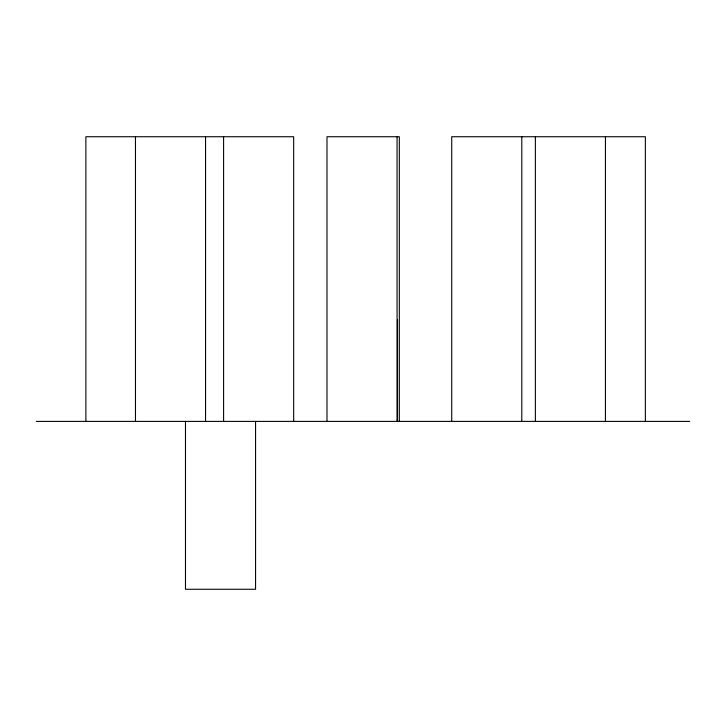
<?xml version="1.0" encoding="UTF-8"?>
<svg xmlns="http://www.w3.org/2000/svg" width="726" height="726" viewBox="0 0 726 726"><rect width="100%" height="100%" fill="white"/><g stroke="black" fill="none" stroke-linecap="round" stroke-linejoin="round"><path stroke-width="1.09" d="M36.3 421.398L689.7 421.398M645.36 421.398L645.36 136.733L451.717 136.733L451.717 421.398M605.439 136.733L605.439 421.398M535.371 136.733L535.371 421.398M521.794 136.733L521.794 421.398M399.327 421.398L399.327 136.733L326.999 136.733L326.999 421.398M397.494 319.912L397.494 421.398M397.068 136.733L397.068 421.398M293.667 421.398L293.667 136.733L85.877 136.733L85.877 421.398M255.561 421.398L255.561 589.267L185.484 589.267L185.484 421.398M223.59 136.733L223.59 421.398M205.549 136.733L205.549 421.398M135.472 136.733L135.472 421.398"/></g></svg>
